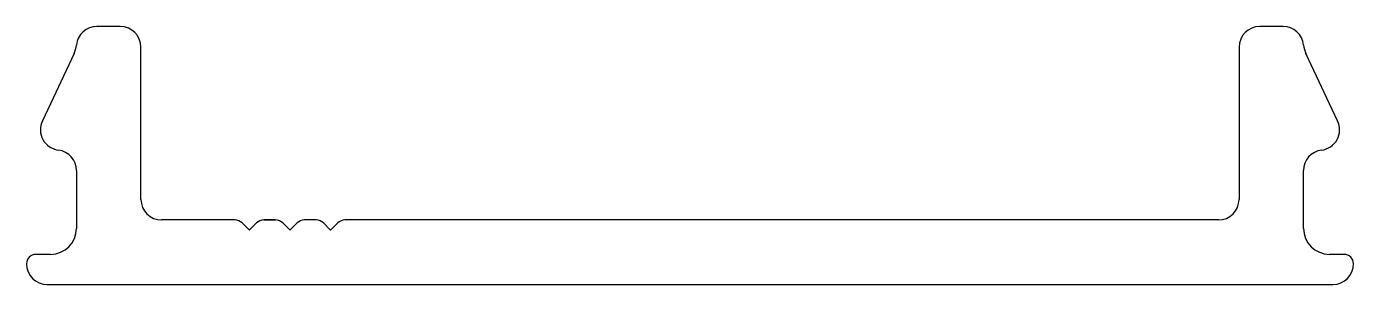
# Model space of a CAD drawing. Extents: x -16.3 to 16.3, y 0.2 to 6.6.
import ezdxf

# ---------------------------------------------------------------- set-up
doc = ezdxf.new("R2010")
doc.units = 0
doc.layers.get('0').update_dxf_attribs({"linetype": 'CONTINUOUS'})

msp = doc.modelspace()

# ---------------------------------------------------------------- linework, layer by layer
at = {"color": 7, "linetype": 'CONTINUOUS'}
for p, q in [((-14.033, 6.566), (-14.61, 6.566)), ((14.611, 6.566), (14.034, 6.566)), ((-15.173, 5.901), (-15.953, 4.243)), ((-13.525, 2.311), (-13.525, 6.058)), ((13.526, 6.058), (13.526, 2.311)), ((15.954, 4.243), (15.174, 5.901)), ((-15.113, 3.019), (-15.113, 1.595)), ((15.113, 1.595), (15.113, 3.019)), ((-11.208, 1.803), (-13.017, 1.803)), ((-11.208, 1.803), (-11.208, 1.803)), ((-11.208, 1.803), (-11.208, 1.803)), ((-11.208, 1.803), (-11.208, 1.803)), ((-11.208, 1.803), (-11.208, 1.803)), ((-10.86, 1.559), (-11.031, 1.73)), ((-10.677, 1.73), (-10.849, 1.559)), ((-10.208, 1.803), (-10.501, 1.803)), ((-10.501, 1.803), (-10.208, 1.803)), ((-10.208, 1.803), (-10.501, 1.803)), ((-10.501, 1.803), (-10.208, 1.803)), ((-10.208, 1.803), (-10.501, 1.803)), ((-9.86, 1.559), (-10.031, 1.73)), ((-9.678, 1.73), (-9.849, 1.559)), ((-9.208, 1.803), (-9.501, 1.803)), ((-8.86, 1.559), (-9.031, 1.73)), ((-8.678, 1.73), (-8.849, 1.559)), ((-8.501, 1.803), (-8.501, 1.803)), ((13.018, 1.803), (-8.501, 1.803)), ((-15.751, 0.956), (-16.111, 0.956)), ((16.111, 0.956), (15.752, 0.956)), ((-15.835, 0.216), (15.836, 0.216))]:
    msp.add_line(p, q, dxfattribs=at)
for centre, radius, start, end in [((-14.61, 6.058), 0.508, 90, 174.3056), ((-14.033, 6.058), 0.508, 0, 90), ((14.034, 6.058), 0.508, 90, 180), ((14.611, 6.058), 0.508, 5.6944, 90), ((-15.748, 6.171), 0.635, 334.7986, 354.3056), ((15.748, 6.171), 0.635, 185.6944, 205.2014), ((-15.494, 4.027), 0.508, 154.7986, 262.8192), ((15.494, 4.027), 0.508, 277.1808, 25.2014), ((-15.621, 3.019), 0.508, 0, 82.8192), ((15.621, 3.019), 0.508, 97.1808, 180), ((-13.017, 2.311), 0.508, 180, 270), ((13.018, 2.311), 0.508, 270, 360), ((-11.208, 1.553), 0.25, 45, 90), ((-10.501, 1.553), 0.25, 90, 135), ((-10.208, 1.553), 0.25, 45, 90), ((-9.501, 1.553), 0.25, 90, 135), ((-9.208, 1.553), 0.25, 45, 90), ((-8.501, 1.553), 0.25, 90, 135), ((-15.751, 1.595), 0.638, 270, 360), ((-10.854, 1.565), 0.008, 225, 315), ((-9.854, 1.565), 0.008, 225, 315), ((-8.854, 1.565), 0.008, 225, 315), ((15.752, 1.595), 0.638, 180, 270), ((-16.111, 0.724), 0.233, 90, 180), ((-15.835, 0.724), 0.508, 180, 270), ((15.836, 0.724), 0.508, 270, 0), ((16.111, 0.724), 0.233, 0, 90)]:
    msp.add_arc(centre, radius, start, end, dxfattribs=at)

doc.saveas('drawing.dxf')
